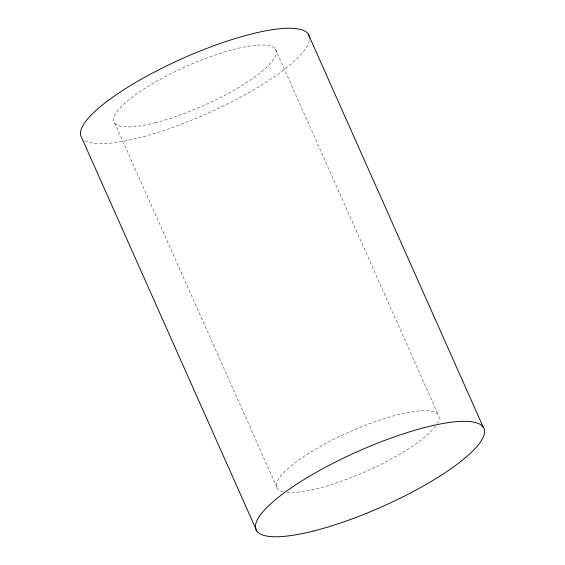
<?xml version="1.0" encoding="UTF-8"?>
<svg xmlns="http://www.w3.org/2000/svg" width="565" height="565" viewBox="0 0 565 565"><rect width="100%" height="100%" fill="white"/><g stroke="black" fill="none" stroke-linecap="round" stroke-linejoin="round"><path stroke-width="0.42" stroke-dasharray="2.83 2.12" d="M275.388 49.091L438.193 414.759M114.596 122.81L277.401 488.485M283.192 491.825A88.528 21.414 -24 0 1 349.445 431.9A88.528 21.414 -24 0 1 437.451 423.34M435.664 426.102A88.528 21.414 -24 0 1 347.03 479.191L335.666 483.223A88.528 21.414 -24 0 1 286.399 492.376M309.345 40.581A124.688 30.164 -24 0 1 205.674 114.215A124.688 30.164 -24 0 1 83.931 140.028M155.029 122.81A88.528 21.414 -24 0 0 276.327 52.015A88.528 21.414 -24 0 0 153.616 83.027A88.528 21.414 -24 0 0 155.029 122.81"/><path stroke-width="0.85" d="M308.222 34.034L483.237 427.133M256.778 530.966L81.763 137.867A124.688 30.164 -24 0 1 185.673 57.093A124.688 30.164 -24 0 1 309.549 38.152M313.723 530.966A124.688 30.164 -24 0 0 484.572 431.25A124.688 30.164 -24 0 0 311.732 474.932A124.688 30.164 -24 0 0 313.723 530.966"/></g></svg>
